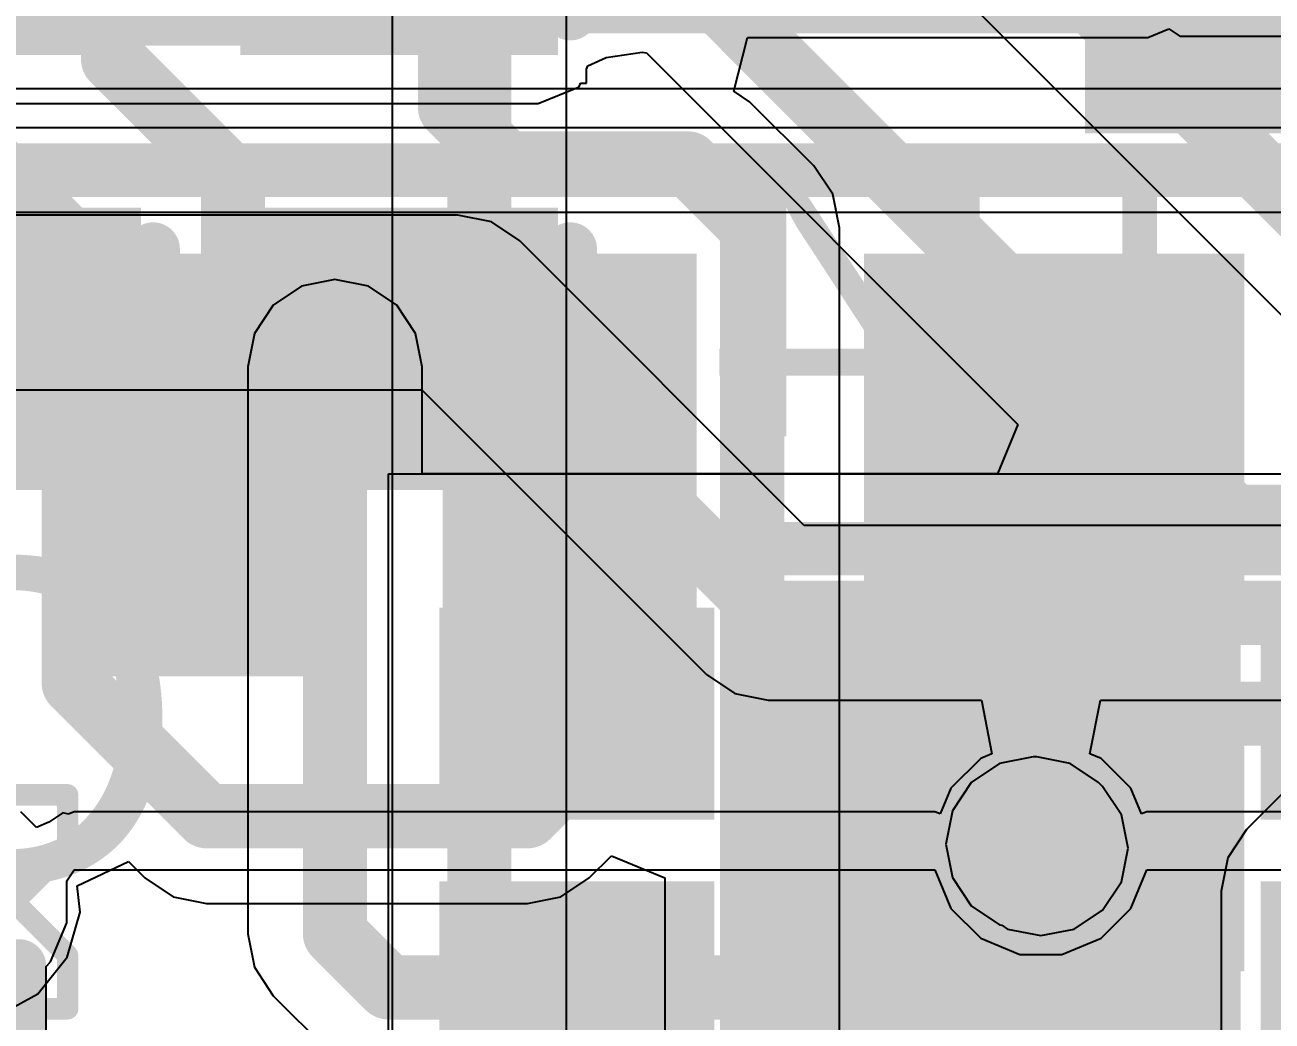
# Model space of a CAD drawing. Header units: inches. Extents: x 3 to 215, y 2 to 215.
# Drawn here: x 3.503 to 3.6196, y 3.1829 to 3.2759 of the extents above; entities that cross this region are included whole.
import ezdxf

# ---------------------------------------------------------------- set-up
doc = ezdxf.new("R2010")
doc.units = ezdxf.units.IN
doc.header["$MEASUREMENT"] = 0
for name, color, linetype in [('Board_Outline', 56, 'Continuous'), ('Bottom Layer', 5, 'Continuous'), ('Bottom Overlay', 54, 'Continuous'), ('Bottom Paste', 16, 'Continuous'), ('Bottom Solder', 6, 'Continuous'), ('Drill Drawing', 1, 'Continuous'), ('Layer 1', 16, 'Continuous'), ('Layer 2', 76, 'Continuous'), ('Top Layer', 1, 'Continuous'), ('Top Overlay', 2, 'Continuous'), ('Top Paste', 8, 'Continuous'), ('Top Solder', 216, 'Continuous'), ('Via Holes', 16, 'Continuous')]:
    doc.layers.add(name, color=color, linetype=linetype)
doc.styles.add('Arial', font='', dxfattribs={"height": 0.2})
doc.styles.get('Arial').set_extended_font_data('Arial')

# ---------------------------------------------------------------- blocks, each defined once
blk = doc.blocks.new('S____SOT_6_B_6')
at = {"layer": 'Bottom Layer'}
blk.add_hatch(color=5, dxfattribs=at).paths.add_polyline_path([(0.0315, 0.05118), (0.07087, 0.05118), (0.07087, 0.02362), (0.0315, 0.02362)])
at = {"layer": 'Bottom Paste'}
blk.add_hatch(color=16, dxfattribs=at).paths.add_polyline_path([(0.0315, 0.05118), (0.07087, 0.05118), (0.07087, 0.02362), (0.0315, 0.02362)])
at = {"layer": 'Bottom Solder'}
blk.add_hatch(color=6, dxfattribs=at).paths.add_polyline_path([(0.0275, 0.05518), (0.07487, 0.05518), (0.07487, 0.01962), (0.0275, 0.01962)])
blk = doc.blocks.new('WSON_6_2_2__B_14')
at = {"layer": 'Bottom Layer'}
for points in [[(-0.04724, 0.0315), (-0.02953, 0.0315), (-0.02953, 0.01969), (-0.04724, 0.01969)], [(-0.01969, 0.0315), (0.01969, 0.0315), (0.01969, -0.0315), (-0.01969, -0.0315)], [(0.02953, 0.0315), (0.04724, 0.0315), (0.04724, 0.01969), (0.02953, 0.01969)], [(-0.04724, 0.00591), (-0.02953, 0.00591), (-0.02953, -0.00591), (-0.04724, -0.00591)], [(0.02953, 0.00591), (0.04724, 0.00591), (0.04724, -0.00591), (0.02953, -0.00591)], [(-0.04724, -0.01969), (-0.02953, -0.01969), (-0.02953, -0.0315), (-0.04724, -0.0315)], [(0.02953, -0.01969), (0.04724, -0.01969), (0.04724, -0.0315), (0.02953, -0.0315)]]:
    blk.add_hatch(color=5, dxfattribs=at).paths.add_polyline_path(points)
at = {"layer": 'Bottom Paste'}
for points in [[(-0.04724, 0.0315), (-0.02953, 0.0315), (-0.02953, 0.01969), (-0.04724, 0.01969)], [(-0.01969, 0.0315), (0.01969, 0.0315), (0.01969, -0.0315), (-0.01969, -0.0315)], [(0.02953, 0.0315), (0.04724, 0.0315), (0.04724, 0.01969), (0.02953, 0.01969)], [(-0.04724, 0.00591), (-0.02953, 0.00591), (-0.02953, -0.00591), (-0.04724, -0.00591)], [(0.02953, 0.00591), (0.04724, 0.00591), (0.04724, -0.00591), (0.02953, -0.00591)], [(-0.04724, -0.01969), (-0.02953, -0.01969), (-0.02953, -0.0315), (-0.04724, -0.0315)], [(0.02953, -0.01969), (0.04724, -0.01969), (0.04724, -0.0315), (0.02953, -0.0315)]]:
    blk.add_hatch(color=16, dxfattribs=at).paths.add_polyline_path(points)
at = {"layer": 'Bottom Solder'}
for points in [[(-0.05124, 0.0355), (-0.02553, 0.0355), (-0.02553, 0.01569), (-0.05124, 0.01569)], [(-0.02369, 0.0355), (0.02369, 0.0355), (0.02369, -0.0355), (-0.02369, -0.0355)], [(0.02553, 0.0355), (0.05124, 0.0355), (0.05124, 0.01569), (0.02553, 0.01569)], [(-0.05124, 0.00991), (-0.02553, 0.00991), (-0.02553, -0.00991), (-0.05124, -0.00991)], [(0.02553, 0.00991), (0.05124, 0.00991), (0.05124, -0.00991), (0.02553, -0.00991)], [(-0.05124, -0.01569), (-0.02553, -0.01569), (-0.02553, -0.0355), (-0.05124, -0.0355)], [(0.02553, -0.01569), (0.05124, -0.01569), (0.05124, -0.0355), (0.02553, -0.0355)]]:
    blk.add_hatch(color=6, dxfattribs=at).paths.add_polyline_path(points)
at = {"layer": 'Bottom Overlay'}
for points in [[(-0.041, 0.041, 0.005, 0.005, 0), (0.041, 0.041, 0.005, 0.005, 0)], [(-0.041, 0.03706, 0.005, 0.005, 0), (-0.041, 0.041, 0.005, 0.005, 0)], [(0.041, 0.03706, 0.005, 0.005, 0), (0.041, 0.041, 0.005, 0.005, 0)], [(-0.059, -0.03, 0.005, 0.005, 0), (-0.059, -0.02, 0.005, 0.005, 0)], [(-0.059, -0.02, 0.005, 0.005, 0), (-0.054, -0.025, 0.005, 0.005, 0)], [(-0.059, -0.03, 0.005, 0.005, 0), (-0.054, -0.025, 0.005, 0.005, 0)], [(-0.041, -0.041, 0.005, 0.005, 0), (-0.041, -0.03706, 0.005, 0.005, 0)], [(0.041, -0.041, 0.005, 0.005, 0), (0.041, -0.03706, 0.005, 0.005, 0)], [(-0.041, -0.041, 0.005, 0.005, 0), (0.041, -0.041, 0.005, 0.005, 0)]]:
    blk.add_lwpolyline(points, format="xyseb", dxfattribs=at)
for points in [[(-0.04225, 0.041, 0.0025, 0.0025, 1), (-0.03975, 0.041, 0.0025, 0.0025, 1)], [(-0.04225, 0.041, 0.0025, 0.0025, 1), (-0.03975, 0.041, 0.0025, 0.0025, 1)], [(0.03975, 0.041, 0.0025, 0.0025, 1), (0.04225, 0.041, 0.0025, 0.0025, 1)], [(0.03975, 0.041, 0.0025, 0.0025, 1), (0.04225, 0.041, 0.0025, 0.0025, 1)], [(-0.04225, 0.03706, 0.0025, 0.0025, 1), (-0.03975, 0.03706, 0.0025, 0.0025, 1)], [(0.03975, 0.03706, 0.0025, 0.0025, 1), (0.04225, 0.03706, 0.0025, 0.0025, 1)], [(-0.06025, -0.02, 0.0025, 0.0025, 1), (-0.05775, -0.02, 0.0025, 0.0025, 1)], [(-0.06025, -0.02, 0.0025, 0.0025, 1), (-0.05775, -0.02, 0.0025, 0.0025, 1)], [(-0.05525, -0.025, 0.0025, 0.0025, 1), (-0.05275, -0.025, 0.0025, 0.0025, 1)], [(-0.05525, -0.025, 0.0025, 0.0025, 1), (-0.05275, -0.025, 0.0025, 0.0025, 1)], [(-0.06025, -0.03, 0.0025, 0.0025, 1), (-0.05775, -0.03, 0.0025, 0.0025, 1)], [(-0.06025, -0.03, 0.0025, 0.0025, 1), (-0.05775, -0.03, 0.0025, 0.0025, 1)], [(-0.04225, -0.03706, 0.0025, 0.0025, 1), (-0.03975, -0.03706, 0.0025, 0.0025, 1)], [(0.03975, -0.03706, 0.0025, 0.0025, 1), (0.04225, -0.03706, 0.0025, 0.0025, 1)], [(-0.04225, -0.041, 0.0025, 0.0025, 1), (-0.03975, -0.041, 0.0025, 0.0025, 1)], [(-0.04225, -0.041, 0.0025, 0.0025, 1), (-0.03975, -0.041, 0.0025, 0.0025, 1)], [(0.03975, -0.041, 0.0025, 0.0025, 1), (0.04225, -0.041, 0.0025, 0.0025, 1)], [(0.03975, -0.041, 0.0025, 0.0025, 1), (0.04225, -0.041, 0.0025, 0.0025, 1)]]:
    blk.add_lwpolyline(points, format="xyseb", close=True, dxfattribs=at)
blk = doc.blocks.new('ESP32_C3_MINI_1_H4_16')
at = {"layer": 'Top Layer'}
for points in [[(-0.24803, -0.16535), (-0.24803, -0.14961), (-0.21654, -0.14961), (-0.21654, -0.16535)], [(-0.1811, -0.20866), (-0.19685, -0.20866), (-0.19685, -0.17716), (-0.1811, -0.17716)], [(-0.14961, -0.20866), (-0.16535, -0.20866), (-0.16535, -0.17716), (-0.14961, -0.17716)], [(-0.24803, -0.1811), (-0.22047, -0.1811), (-0.22047, -0.20866), (-0.24803, -0.20866)]]:
    blk.add_hatch(color=1, dxfattribs=at).paths.add_polyline_path(points)
at = {"layer": 'Top Paste'}
for points in [[(-0.24803, -0.16535), (-0.24803, -0.14961), (-0.21654, -0.14961), (-0.21654, -0.16535)], [(-0.1811, -0.20866), (-0.19685, -0.20866), (-0.19685, -0.17716), (-0.1811, -0.17716)], [(-0.14961, -0.20866), (-0.16535, -0.20866), (-0.16535, -0.17716), (-0.14961, -0.17716)], [(-0.24803, -0.1811), (-0.22047, -0.1811), (-0.22047, -0.20866), (-0.24803, -0.20866)]]:
    blk.add_hatch(color=8, dxfattribs=at).paths.add_polyline_path(points)
at = {"layer": 'Top Solder'}
for points in [[(-0.25203, -0.16935), (-0.25203, -0.14561), (-0.21254, -0.14561), (-0.21254, -0.16935)], [(-0.1771, -0.21266), (-0.20085, -0.21266), (-0.20085, -0.17317), (-0.1771, -0.17317)], [(-0.14561, -0.21266), (-0.16935, -0.21266), (-0.16935, -0.17317), (-0.14561, -0.17317)], [(-0.25203, -0.1771), (-0.21647, -0.1771), (-0.21647, -0.21266), (-0.25203, -0.21266)]]:
    blk.add_hatch(color=216, dxfattribs=at).paths.add_polyline_path(points)
at = {"layer": 'Board_Outline'}
for p, q in [((0.25591, -0.21654), (-0.25591, -0.21654)), ((-0.26378, -0.22441), (0.26378, -0.22441))]:
    blk.add_line(p, q, dxfattribs=at)
at = {"layer": 'Top Overlay'}
blk.add_lwpolyline([(0.25984, -0.22047, 0.005, 0.005, 0), (-0.25984, -0.22047, 0.005, 0.005, 0)], format="xyseb", dxfattribs=at)
blk = doc.blocks.new('BM20B_0_8__24DS_0_4V_51__35')
at = {"layer": 'Top Solder'}
for points in [[(0.12435, -0.01765), (0.14416, -0.01765), (0.14416, -0.05518), (0.12435, -0.05518)], [(-0.00065, -0.03065), (0.0164, -0.03065), (0.0164, -0.05518), (-0.00065, -0.05518)], [(0.01509, -0.03065), (0.03215, -0.03065), (0.03215, -0.05518), (0.01509, -0.05518)], [(0.03084, -0.03065), (0.0479, -0.03065), (0.0479, -0.05518), (0.03084, -0.05518)], [(0.04659, -0.03065), (0.06365, -0.03065), (0.06365, -0.05518), (0.04659, -0.05518)], [(0.06234, -0.03065), (0.07939, -0.03065), (0.07939, -0.05518), (0.06234, -0.05518)], [(0.07809, -0.03065), (0.09514, -0.03065), (0.09514, -0.05518), (0.07809, -0.05518)]]:
    blk.add_hatch(color=216, dxfattribs=at).paths.add_polyline_path(points)
blk = doc.blocks.new('C___0402_B_61')
at = {"layer": 'Bottom Layer'}
for points in [[(-0.0095, 0.0125), (-0.0095, -0.0125), (-0.0275, -0.0125), (-0.0275, 0.0125)], [(0.0275, 0.0125), (0.0275, -0.0125), (0.0095, -0.0125), (0.0095, 0.0125)]]:
    blk.add_hatch(color=5, dxfattribs=at).paths.add_polyline_path(points)
at = {"layer": 'Bottom Paste'}
for points in [[(-0.0095, 0.0125), (-0.0095, -0.0125), (-0.0275, -0.0125), (-0.0275, 0.0125)], [(0.0275, 0.0125), (0.0275, -0.0125), (0.0095, -0.0125), (0.0095, 0.0125)]]:
    blk.add_hatch(color=16, dxfattribs=at).paths.add_polyline_path(points)
at = {"layer": 'Bottom Solder'}
for points in [[(-0.00714, 0.01486), (-0.00714, -0.01486), (-0.02986, -0.01486), (-0.02986, 0.01486)], [(0.02986, 0.01486), (0.02986, -0.01486), (0.00714, -0.01486), (0.00714, 0.01486)]]:
    blk.add_hatch(color=6, dxfattribs=at).paths.add_polyline_path(points)
at = {"layer": 'Bottom Overlay'}
for points in [[(-0.031, 0.016, 0.005, 0.005, 0), (-0.011, 0.016, 0.005, 0.005, 0)], [(-0.031, 0.016, 0.005, 0.005, 0), (-0.031, -0.016, 0.005, 0.005, 0)], [(0.011, 0.016, 0.005, 0.005, 0), (0.031, 0.016, 0.005, 0.005, 0)], [(0.031, 0.016, 0.005, 0.005, 0), (0.031, -0.016, 0.005, 0.005, 0)], [(-0.031, -0.016, 0.005, 0.005, 0), (-0.011, -0.016, 0.005, 0.005, 0)], [(0.011, -0.016, 0.005, 0.005, 0), (0.031, -0.016, 0.005, 0.005, 0)]]:
    blk.add_lwpolyline(points, format="xyseb", dxfattribs=at)
for points in [[(-0.03225, 0.016, 0.0025, 0.0025, 1), (-0.02975, 0.016, 0.0025, 0.0025, 1)], [(-0.03225, 0.016, 0.0025, 0.0025, 1), (-0.02975, 0.016, 0.0025, 0.0025, 1)], [(-0.01225, 0.016, 0.0025, 0.0025, 1), (-0.00975, 0.016, 0.0025, 0.0025, 1)], [(0.00975, 0.016, 0.0025, 0.0025, 1), (0.01225, 0.016, 0.0025, 0.0025, 1)], [(0.02975, 0.016, 0.0025, 0.0025, 1), (0.03225, 0.016, 0.0025, 0.0025, 1)], [(0.02975, 0.016, 0.0025, 0.0025, 1), (0.03225, 0.016, 0.0025, 0.0025, 1)], [(-0.03225, -0.016, 0.0025, 0.0025, 1), (-0.02975, -0.016, 0.0025, 0.0025, 1)], [(-0.03225, -0.016, 0.0025, 0.0025, 1), (-0.02975, -0.016, 0.0025, 0.0025, 1)], [(-0.01225, -0.016, 0.0025, 0.0025, 1), (-0.00975, -0.016, 0.0025, 0.0025, 1)], [(0.00975, -0.016, 0.0025, 0.0025, 1), (0.01225, -0.016, 0.0025, 0.0025, 1)], [(0.02975, -0.016, 0.0025, 0.0025, 1), (0.03225, -0.016, 0.0025, 0.0025, 1)], [(0.02975, -0.016, 0.0025, 0.0025, 1), (0.03225, -0.016, 0.0025, 0.0025, 1)]]:
    blk.add_lwpolyline(points, format="xyseb", close=True, dxfattribs=at)
blk = doc.blocks.new('C___0402_B_62')
at = {"layer": 'Bottom Layer'}
for points in [[(-0.0095, 0.0125), (-0.0095, -0.0125), (-0.0275, -0.0125), (-0.0275, 0.0125)], [(0.0275, 0.0125), (0.0275, -0.0125), (0.0095, -0.0125), (0.0095, 0.0125)]]:
    blk.add_hatch(color=5, dxfattribs=at).paths.add_polyline_path(points)
at = {"layer": 'Bottom Paste'}
for points in [[(-0.0095, 0.0125), (-0.0095, -0.0125), (-0.0275, -0.0125), (-0.0275, 0.0125)], [(0.0275, 0.0125), (0.0275, -0.0125), (0.0095, -0.0125), (0.0095, 0.0125)]]:
    blk.add_hatch(color=16, dxfattribs=at).paths.add_polyline_path(points)
at = {"layer": 'Bottom Solder'}
for points in [[(-0.00714, 0.01486), (-0.00714, -0.01486), (-0.02986, -0.01486), (-0.02986, 0.01486)], [(0.02986, 0.01486), (0.02986, -0.01486), (0.00714, -0.01486), (0.00714, 0.01486)]]:
    blk.add_hatch(color=6, dxfattribs=at).paths.add_polyline_path(points)
at = {"layer": 'Bottom Overlay'}
for points in [[(-0.031, 0.016, 0.005, 0.005, 0), (-0.011, 0.016, 0.005, 0.005, 0)], [(-0.031, 0.016, 0.005, 0.005, 0), (-0.031, -0.016, 0.005, 0.005, 0)], [(0.011, 0.016, 0.005, 0.005, 0), (0.031, 0.016, 0.005, 0.005, 0)], [(0.031, 0.016, 0.005, 0.005, 0), (0.031, -0.016, 0.005, 0.005, 0)], [(-0.031, -0.016, 0.005, 0.005, 0), (-0.011, -0.016, 0.005, 0.005, 0)], [(0.011, -0.016, 0.005, 0.005, 0), (0.031, -0.016, 0.005, 0.005, 0)]]:
    blk.add_lwpolyline(points, format="xyseb", dxfattribs=at)
for points in [[(-0.03225, 0.016, 0.0025, 0.0025, 1), (-0.02975, 0.016, 0.0025, 0.0025, 1)], [(-0.03225, 0.016, 0.0025, 0.0025, 1), (-0.02975, 0.016, 0.0025, 0.0025, 1)], [(-0.01225, 0.016, 0.0025, 0.0025, 1), (-0.00975, 0.016, 0.0025, 0.0025, 1)], [(0.00975, 0.016, 0.0025, 0.0025, 1), (0.01225, 0.016, 0.0025, 0.0025, 1)], [(0.02975, 0.016, 0.0025, 0.0025, 1), (0.03225, 0.016, 0.0025, 0.0025, 1)], [(0.02975, 0.016, 0.0025, 0.0025, 1), (0.03225, 0.016, 0.0025, 0.0025, 1)], [(-0.03225, -0.016, 0.0025, 0.0025, 1), (-0.02975, -0.016, 0.0025, 0.0025, 1)], [(-0.03225, -0.016, 0.0025, 0.0025, 1), (-0.02975, -0.016, 0.0025, 0.0025, 1)], [(-0.01225, -0.016, 0.0025, 0.0025, 1), (-0.00975, -0.016, 0.0025, 0.0025, 1)], [(0.00975, -0.016, 0.0025, 0.0025, 1), (0.01225, -0.016, 0.0025, 0.0025, 1)], [(0.02975, -0.016, 0.0025, 0.0025, 1), (0.03225, -0.016, 0.0025, 0.0025, 1)], [(0.02975, -0.016, 0.0025, 0.0025, 1), (0.03225, -0.016, 0.0025, 0.0025, 1)]]:
    blk.add_lwpolyline(points, format="xyseb", close=True, dxfattribs=at)
blk = doc.blocks.new('C___0402_B_64')
at = {"layer": 'Bottom Layer'}
for points in [[(-0.0095, 0.0125), (-0.0095, -0.0125), (-0.0275, -0.0125), (-0.0275, 0.0125)], [(0.0275, 0.0125), (0.0275, -0.0125), (0.0095, -0.0125), (0.0095, 0.0125)]]:
    blk.add_hatch(color=5, dxfattribs=at).paths.add_polyline_path(points)
at = {"layer": 'Bottom Paste'}
for points in [[(-0.0095, 0.0125), (-0.0095, -0.0125), (-0.0275, -0.0125), (-0.0275, 0.0125)], [(0.0275, 0.0125), (0.0275, -0.0125), (0.0095, -0.0125), (0.0095, 0.0125)]]:
    blk.add_hatch(color=16, dxfattribs=at).paths.add_polyline_path(points)
at = {"layer": 'Bottom Solder'}
for points in [[(-0.00714, 0.01486), (-0.00714, -0.01486), (-0.02986, -0.01486), (-0.02986, 0.01486)], [(0.02986, 0.01486), (0.02986, -0.01486), (0.00714, -0.01486), (0.00714, 0.01486)]]:
    blk.add_hatch(color=6, dxfattribs=at).paths.add_polyline_path(points)
at = {"layer": 'Bottom Overlay'}
for points in [[(-0.011, 0.016, 0.005, 0.005, 0), (-0.031, 0.016, 0.005, 0.005, 0)], [(-0.031, -0.016, 0.005, 0.005, 0), (-0.031, 0.016, 0.005, 0.005, 0)], [(0.031, 0.016, 0.005, 0.005, 0), (0.011, 0.016, 0.005, 0.005, 0)], [(0.031, -0.016, 0.005, 0.005, 0), (0.031, 0.016, 0.005, 0.005, 0)], [(-0.011, -0.016, 0.005, 0.005, 0), (-0.031, -0.016, 0.005, 0.005, 0)], [(0.031, -0.016, 0.005, 0.005, 0), (0.011, -0.016, 0.005, 0.005, 0)]]:
    blk.add_lwpolyline(points, format="xyseb", dxfattribs=at)
for points in [[(-0.03225, 0.016, 0.0025, 0.0025, 1), (-0.02975, 0.016, 0.0025, 0.0025, 1)], [(-0.03225, 0.016, 0.0025, 0.0025, 1), (-0.02975, 0.016, 0.0025, 0.0025, 1)], [(-0.01225, 0.016, 0.0025, 0.0025, 1), (-0.00975, 0.016, 0.0025, 0.0025, 1)], [(0.00975, 0.016, 0.0025, 0.0025, 1), (0.01225, 0.016, 0.0025, 0.0025, 1)], [(0.02975, 0.016, 0.0025, 0.0025, 1), (0.03225, 0.016, 0.0025, 0.0025, 1)], [(0.02975, 0.016, 0.0025, 0.0025, 1), (0.03225, 0.016, 0.0025, 0.0025, 1)], [(-0.03225, -0.016, 0.0025, 0.0025, 1), (-0.02975, -0.016, 0.0025, 0.0025, 1)], [(-0.03225, -0.016, 0.0025, 0.0025, 1), (-0.02975, -0.016, 0.0025, 0.0025, 1)], [(-0.01225, -0.016, 0.0025, 0.0025, 1), (-0.00975, -0.016, 0.0025, 0.0025, 1)], [(0.00975, -0.016, 0.0025, 0.0025, 1), (0.01225, -0.016, 0.0025, 0.0025, 1)], [(0.02975, -0.016, 0.0025, 0.0025, 1), (0.03225, -0.016, 0.0025, 0.0025, 1)], [(0.02975, -0.016, 0.0025, 0.0025, 1), (0.03225, -0.016, 0.0025, 0.0025, 1)]]:
    blk.add_lwpolyline(points, format="xyseb", close=True, dxfattribs=at)

msp = doc.modelspace()

# ---------------------------------------------------------------- hatches: boundary and pattern name
at = {"layer": 'Bottom Layer'}
msp.add_hatch(color=5, dxfattribs=at).paths.add_polyline_path([(3.433, 3.274), (3.551, 3.274), (3.551, 3.294), (3.433, 3.294)])
h = msp.add_hatch(color=5, dxfattribs=at)
edge = h.paths.add_edge_path()
edge.add_arc((3.598, 3.199), 0.00492, 0, 360)
at = {"layer": 'Layer 1'}
h = msp.add_hatch(color=16, dxfattribs=at)
edge = h.paths.add_edge_path()
edge.add_arc((3.598, 3.199), 0.00492, 0, 360)
at = {"layer": 'Layer 2'}
h = msp.add_hatch(color=76, dxfattribs=at)
edge = h.paths.add_edge_path()
edge.add_arc((3.598, 3.199), 0.00492, 0, 360)
at = {"layer": 'Top Layer'}
h = msp.add_hatch(color=1, dxfattribs=at)
edge = h.paths.add_edge_path()
edge.add_arc((3.598, 3.199), 0.00492, 0, 360)
at = {"layer": 'Via Holes'}
h = msp.add_hatch(color=7, dxfattribs=at)
edge = h.paths.add_edge_path()
edge.add_arc((3.598, 3.199), 0.00394, 0, 360)

# ---------------------------------------------------------------- linework, layer by layer
at = {"layer": 'Bottom Layer'}
for p, q in [((3.55563, 3.27212), (3.55734, 3.2729)), ((3.55734, 3.2729), (3.56072, 3.27339)), ((3.56072, 3.27339), (3.56113, 3.27333)), ((3.56113, 3.27333), (3.59585, 3.23862)), ((3.5555, 3.2718), (3.55563, 3.27212)), ((3.5555, 3.2705), (3.5555, 3.2718)), ((3.551, 3.26859), (3.55483, 3.27017)), ((3.55483, 3.27017), (3.55496, 3.2705)), ((3.55496, 3.2705), (3.5555, 3.2705)), ((3.47946, 3.26859), (3.551, 3.26859)), ((3.532, 3.25216), (3.52888, 3.25154)), ((3.53512, 3.25154), (3.532, 3.25216)), ((3.52888, 3.25154), (3.52623, 3.24977)), ((3.53777, 3.24977), (3.53512, 3.25154)), ((3.52623, 3.24977), (3.52446, 3.24712)), ((3.53954, 3.24712), (3.53777, 3.24977)), ((3.52446, 3.24712), (3.52384, 3.244)), ((3.54016, 3.244), (3.53954, 3.24712)), ((3.52384, 3.244), (3.52384, 3.191)), ((3.54016, 3.234), (3.54016, 3.244)), ((3.59585, 3.23862), (3.59393, 3.234)), ((3.537, 3.234), (3.643, 3.234)), ((3.537, 3.147), (3.537, 3.234)), ((3.59393, 3.234), (3.54016, 3.234)), ((3.52384, 3.191), (3.52384, 3.191)), ((3.52384, 3.191), (3.52446, 3.18788)), ((3.52446, 3.18788), (3.52623, 3.18523)), ((3.52623, 3.18523), (3.53123, 3.18023))]:
    msp.add_line(p, q, dxfattribs=at)
for points in [[(3.566, 3.28, 0.006, 0.006, 0), (3.616, 3.23, 0.006, 0.006, 0)], [(3.532, 3.191, 0.006, 0.006, 0), (3.532, 3.244, 0.006, 0.006, 0)], [(3.616, 3.23, 0.006, 0.006, 0), (3.666, 3.23, 0.006, 0.006, 0)], [(3.59634, 3.20066, 0.006, 0.006, 0), (3.60728, 3.21159, 0.006, 0.006, 0)], [(3.60728, 3.21159, 0.006, 0.006, 0), (3.62817, 3.21159, 0.006, 0.006, 0)], [(3.58169, 3.186, 0.006, 0.006, 0), (3.593, 3.19731, 0.006, 0.006, 0)], [(3.532, 3.191, 0.006, 0.006, 0), (3.537, 3.186, 0.006, 0.006, 0)], [(3.537, 3.186, 0.006, 0.006, 0), (3.58169, 3.186, 0.006, 0.006, 0)]]:
    msp.add_lwpolyline(points, format="xyseb", dxfattribs=at)
for points in [[(3.5305, 3.244, 0.003, 0.003, 1), (3.5335, 3.244, 0.003, 0.003, 1)], [(3.6145, 3.23, 0.003, 0.003, 1), (3.6175, 3.23, 0.003, 0.003, 1)], [(3.6145, 3.23, 0.003, 0.003, 1), (3.6175, 3.23, 0.003, 0.003, 1)], [(3.60578, 3.21159, 0.003, 0.003, 1), (3.60878, 3.21159, 0.003, 0.003, 1)], [(3.60578, 3.21159, 0.003, 0.003, 1), (3.60878, 3.21159, 0.003, 0.003, 1)], [(3.59484, 3.20066, 0.003, 0.003, 1), (3.59784, 3.20066, 0.003, 0.003, 1)], [(3.5915, 3.19731, 0.003, 0.003, 1), (3.5945, 3.19731, 0.003, 0.003, 1)], [(3.5305, 3.191, 0.003, 0.003, 1), (3.5335, 3.191, 0.003, 0.003, 1)], [(3.5305, 3.191, 0.003, 0.003, 1), (3.5335, 3.191, 0.003, 0.003, 1)], [(3.5355, 3.186, 0.003, 0.003, 1), (3.5385, 3.186, 0.003, 0.003, 1)], [(3.5355, 3.186, 0.003, 0.003, 1), (3.5385, 3.186, 0.003, 0.003, 1)], [(3.58019, 3.186, 0.003, 0.003, 1), (3.58319, 3.186, 0.003, 0.003, 1)], [(3.58019, 3.186, 0.003, 0.003, 1), (3.58319, 3.186, 0.003, 0.003, 1)]]:
    msp.add_lwpolyline(points, format="xyseb", close=True, dxfattribs=at)
at = {"layer": 'Drill Drawing'}
for points in [[(3.588, 3.204, 0.002, 0.002, 0), (3.588, 3.209, 0.002, 0.002, 0)], [(3.588, 3.209, 0.002, 0.002, 0), (3.593, 3.209, 0.002, 0.002, 0)], [(3.593, 3.209, 0.002, 0.002, 0), (3.598, 3.204, 0.002, 0.002, 0)], [(3.598, 3.204, 0.002, 0.002, 0), (3.603, 3.209, 0.002, 0.002, 0)], [(3.603, 3.209, 0.002, 0.002, 0), (3.608, 3.209, 0.002, 0.002, 0)], [(3.608, 3.204, 0.002, 0.002, 0), (3.608, 3.209, 0.002, 0.002, 0)], [(3.502, 3.204, 0.002, 0.002, 0), (3.507, 3.204, 0.002, 0.002, 0)], [(3.507, 3.199, 0.002, 0.002, 0), (3.507, 3.204, 0.002, 0.002, 0)], [(3.588, 3.204, 0.002, 0.002, 0), (3.593, 3.199, 0.002, 0.002, 0)], [(3.603, 3.199, 0.002, 0.002, 0), (3.608, 3.204, 0.002, 0.002, 0)], [(3.502, 3.194, 0.002, 0.002, 0), (3.507, 3.199, 0.002, 0.002, 0)], [(3.588, 3.194, 0.002, 0.002, 0), (3.593, 3.199, 0.002, 0.002, 0)], [(3.603, 3.199, 0.002, 0.002, 0), (3.608, 3.194, 0.002, 0.002, 0)], [(3.502, 3.194, 0.002, 0.002, 0), (3.507, 3.189, 0.002, 0.002, 0)], [(3.588, 3.189, 0.002, 0.002, 0), (3.588, 3.194, 0.002, 0.002, 0)], [(3.593, 3.189, 0.002, 0.002, 0), (3.598, 3.194, 0.002, 0.002, 0)], [(3.598, 3.194, 0.002, 0.002, 0), (3.603, 3.189, 0.002, 0.002, 0)], [(3.608, 3.189, 0.002, 0.002, 0), (3.608, 3.194, 0.002, 0.002, 0)], [(3.507, 3.184, 0.002, 0.002, 0), (3.507, 3.189, 0.002, 0.002, 0)], [(3.588, 3.189, 0.002, 0.002, 0), (3.593, 3.189, 0.002, 0.002, 0)], [(3.603, 3.189, 0.002, 0.002, 0), (3.608, 3.189, 0.002, 0.002, 0)], [(3.502, 3.184, 0.002, 0.002, 0), (3.507, 3.184, 0.002, 0.002, 0)]]:
    msp.add_lwpolyline(points, format="xyseb", dxfattribs=at)
for points in [[(3.5875, 3.209, 0.001, 0.001, 1), (3.5885, 3.209, 0.001, 0.001, 1)], [(3.5875, 3.209, 0.001, 0.001, 1), (3.5885, 3.209, 0.001, 0.001, 1)], [(3.5925, 3.209, 0.001, 0.001, 1), (3.5935, 3.209, 0.001, 0.001, 1)], [(3.5925, 3.209, 0.001, 0.001, 1), (3.5935, 3.209, 0.001, 0.001, 1)], [(3.6025, 3.209, 0.001, 0.001, 1), (3.6035, 3.209, 0.001, 0.001, 1)], [(3.6025, 3.209, 0.001, 0.001, 1), (3.6035, 3.209, 0.001, 0.001, 1)], [(3.6075, 3.209, 0.001, 0.001, 1), (3.6085, 3.209, 0.001, 0.001, 1)], [(3.6075, 3.209, 0.001, 0.001, 1), (3.6085, 3.209, 0.001, 0.001, 1)], [(3.5065, 3.204, 0.001, 0.001, 1), (3.5075, 3.204, 0.001, 0.001, 1)], [(3.5065, 3.204, 0.001, 0.001, 1), (3.5075, 3.204, 0.001, 0.001, 1)], [(3.5875, 3.204, 0.001, 0.001, 1), (3.5885, 3.204, 0.001, 0.001, 1)], [(3.5875, 3.204, 0.001, 0.001, 1), (3.5885, 3.204, 0.001, 0.001, 1)], [(3.5975, 3.204, 0.001, 0.001, 1), (3.5985, 3.204, 0.001, 0.001, 1)], [(3.5975, 3.204, 0.001, 0.001, 1), (3.5985, 3.204, 0.001, 0.001, 1)], [(3.6075, 3.204, 0.001, 0.001, 1), (3.6085, 3.204, 0.001, 0.001, 1)], [(3.6075, 3.204, 0.001, 0.001, 1), (3.6085, 3.204, 0.001, 0.001, 1)], [(3.5065, 3.199, 0.001, 0.001, 1), (3.5075, 3.199, 0.001, 0.001, 1)], [(3.5065, 3.199, 0.001, 0.001, 1), (3.5075, 3.199, 0.001, 0.001, 1)], [(3.5925, 3.199, 0.001, 0.001, 1), (3.5935, 3.199, 0.001, 0.001, 1)], [(3.5925, 3.199, 0.001, 0.001, 1), (3.5935, 3.199, 0.001, 0.001, 1)], [(3.6025, 3.199, 0.001, 0.001, 1), (3.6035, 3.199, 0.001, 0.001, 1)], [(3.6025, 3.199, 0.001, 0.001, 1), (3.6035, 3.199, 0.001, 0.001, 1)], [(3.5875, 3.194, 0.001, 0.001, 1), (3.5885, 3.194, 0.001, 0.001, 1)], [(3.5875, 3.194, 0.001, 0.001, 1), (3.5885, 3.194, 0.001, 0.001, 1)], [(3.5975, 3.194, 0.001, 0.001, 1), (3.5985, 3.194, 0.001, 0.001, 1)], [(3.5975, 3.194, 0.001, 0.001, 1), (3.5985, 3.194, 0.001, 0.001, 1)], [(3.6075, 3.194, 0.001, 0.001, 1), (3.6085, 3.194, 0.001, 0.001, 1)], [(3.6075, 3.194, 0.001, 0.001, 1), (3.6085, 3.194, 0.001, 0.001, 1)], [(3.5065, 3.189, 0.001, 0.001, 1), (3.5075, 3.189, 0.001, 0.001, 1)], [(3.5065, 3.189, 0.001, 0.001, 1), (3.5075, 3.189, 0.001, 0.001, 1)], [(3.5875, 3.189, 0.001, 0.001, 1), (3.5885, 3.189, 0.001, 0.001, 1)], [(3.5875, 3.189, 0.001, 0.001, 1), (3.5885, 3.189, 0.001, 0.001, 1)], [(3.5925, 3.189, 0.001, 0.001, 1), (3.5935, 3.189, 0.001, 0.001, 1)], [(3.5925, 3.189, 0.001, 0.001, 1), (3.5935, 3.189, 0.001, 0.001, 1)], [(3.6025, 3.189, 0.001, 0.001, 1), (3.6035, 3.189, 0.001, 0.001, 1)], [(3.6025, 3.189, 0.001, 0.001, 1), (3.6035, 3.189, 0.001, 0.001, 1)], [(3.6075, 3.189, 0.001, 0.001, 1), (3.6085, 3.189, 0.001, 0.001, 1)], [(3.6075, 3.189, 0.001, 0.001, 1), (3.6085, 3.189, 0.001, 0.001, 1)], [(3.5065, 3.184, 0.001, 0.001, 1), (3.5075, 3.184, 0.001, 0.001, 1)], [(3.5065, 3.184, 0.001, 0.001, 1), (3.5075, 3.184, 0.001, 0.001, 1)]]:
    msp.add_lwpolyline(points, format="xyseb", close=True, dxfattribs=at)
at = {"layer": 'Layer 1'}
for p, q in [((3.33012, 3.27002), (3.66729, 3.27002)), ((3.5435, 3.25816), (3.24838, 3.25816)), ((3.54662, 3.25754), (3.5435, 3.25816)), ((3.5435, 3.25816), (3.5435, 3.25816)), ((3.54927, 3.25577), (3.54662, 3.25754)), ((3.57588, 3.22916), (3.54927, 3.25577)), ((3.245, 3.24184), (3.54012, 3.24184)), ((3.54012, 3.24184), (3.56673, 3.21523)), ((3.66862, 3.22916), (3.57588, 3.22916)), ((3.56673, 3.21523), (3.56938, 3.21346)), ((3.56938, 3.21346), (3.5725, 3.21284)), ((3.5725, 3.21284), (3.5725, 3.21284)), ((3.5725, 3.21284), (3.59243, 3.21284)), ((3.59243, 3.21284), (3.59342, 3.20784)), ((3.60258, 3.20784), (3.60357, 3.21284)), ((3.60357, 3.21284), (3.672, 3.21284)), ((3.59342, 3.20784), (3.59238, 3.20741)), ((3.60362, 3.20741), (3.60258, 3.20784)), ((3.59238, 3.20741), (3.58959, 3.20462)), ((3.60641, 3.20462), (3.60362, 3.20741)), ((3.58959, 3.20462), (3.58859, 3.20221)), ((3.60741, 3.20221), (3.60641, 3.20462)), ((3.50408, 3.20095), (3.50262, 3.20241)), ((3.50655, 3.20231), (3.50524, 3.20143)), ((3.5071, 3.2022), (3.50655, 3.20231)), ((3.50761, 3.20241), (3.5071, 3.2022)), ((3.58809, 3.20241), (3.50761, 3.20241)), ((3.58859, 3.20221), (3.58809, 3.20241)), ((3.60791, 3.20241), (3.60741, 3.20221)), ((3.74, 3.20241), (3.60791, 3.20241)), ((3.50524, 3.20143), (3.50408, 3.20095)), ((3.50692, 3.19597), (3.50761, 3.197)), ((3.50692, 3.19203), (3.50692, 3.19597)), ((3.50761, 3.197), (3.58809, 3.197)), ((3.58809, 3.197), (3.58959, 3.19338)), ((3.60641, 3.19338), (3.60791, 3.197)), ((3.60791, 3.197), (3.74, 3.197)), ((3.58959, 3.19338), (3.59238, 3.19059)), ((3.60362, 3.19059), (3.60641, 3.19338)), ((3.50541, 3.18838), (3.50692, 3.19203)), ((3.59238, 3.19059), (3.59603, 3.18908)), ((3.59997, 3.18908), (3.60362, 3.19059)), ((3.59603, 3.18908), (3.59997, 3.18908)), ((3.505, 3.18797), (3.50541, 3.18838)), ((3.505, 3.15645), (3.505, 3.18797))]:
    msp.add_line(p, q, dxfattribs=at)
for points in [[(3.33012, 3.27817, 0.006, 0.006, 0), (3.66798, 3.27817, 0.006, 0.006, 0)], [(3.245, 3.25, 0.006, 0.006, 0), (3.5435, 3.25, 0.006, 0.006, 0)], [(3.5435, 3.25, 0.006, 0.006, 0), (3.5725, 3.221, 0.006, 0.006, 0)], [(3.5725, 3.221, 0.006, 0.006, 0), (3.672, 3.221, 0.006, 0.006, 0)]]:
    msp.add_lwpolyline(points, format="xyseb", dxfattribs=at)
for points in [[(3.542, 3.25, 0.003, 0.003, 1), (3.545, 3.25, 0.003, 0.003, 1)], [(3.542, 3.25, 0.003, 0.003, 1), (3.545, 3.25, 0.003, 0.003, 1)], [(3.571, 3.221, 0.003, 0.003, 1), (3.574, 3.221, 0.003, 0.003, 1)], [(3.571, 3.221, 0.003, 0.003, 1), (3.574, 3.221, 0.003, 0.003, 1)]]:
    msp.add_lwpolyline(points, format="xyseb", close=True, dxfattribs=at)
at = {"layer": 'Layer 2'}
for p, q in [((3.53734, 3.31035), (3.53734, 3.16233)), ((3.55866, 3.31066), (3.62212, 3.2472)), ((3.55366, 3.16461), (3.55366, 3.30859))]:
    msp.add_line(p, q, dxfattribs=at)
for points in [[(3.52123, 3.378, 0.006, 0.006, 0), (3.65387, 3.24536, 0.006, 0.006, 0)], [(3.52097, 3.35988, 0.006, 0.006, 0), (3.63204, 3.24881, 0.006, 0.006, 0)], [(3.5455, 3.15645, 0.006, 0.006, 0), (3.5455, 3.31373, 0.006, 0.006, 0)]]:
    msp.add_lwpolyline(points, format="xyseb", dxfattribs=at)
at = {"layer": 'Top Layer'}
for p, q in [((3.608, 3.27476), (3.60997, 3.27558)), ((3.60997, 3.27558), (3.61098, 3.27491)), ((3.56928, 3.26976), (3.57056, 3.27476)), ((3.57056, 3.27476), (3.608, 3.27476)), ((3.61098, 3.27491), (3.61098, 3.27491)), ((3.61098, 3.27491), (3.63279, 3.27491)), ((3.57077, 3.26877), (3.56928, 3.26976)), ((3.57677, 3.26277), (3.57077, 3.26877)), ((3.57854, 3.26012), (3.57677, 3.26277)), ((3.57677, 3.26277), (3.57677, 3.26277)), ((3.57916, 3.257), (3.57854, 3.26012)), ((3.57916, 3.18077), (3.57916, 3.257)), ((3.57916, 3.257), (3.57916, 3.257)), ((3.59414, 3.20693), (3.59149, 3.20516)), ((3.59726, 3.20755), (3.59414, 3.20693)), ((3.59761, 3.20755), (3.59726, 3.20755)), ((3.60073, 3.20693), (3.59761, 3.20755)), ((3.59761, 3.20755), (3.59761, 3.20755)), ((3.60337, 3.20516), (3.60073, 3.20693)), ((3.62388, 3.20742), (3.61723, 3.20077)), ((3.59149, 3.20516), (3.58972, 3.20251)), ((3.60377, 3.20477), (3.60337, 3.20516)), ((3.60554, 3.20212), (3.60377, 3.20477)), ((3.58972, 3.20251), (3.5891, 3.19939)), ((3.60616, 3.199), (3.60554, 3.20212)), ((3.61723, 3.20077), (3.61546, 3.19812)), ((3.55577, 3.19623), (3.55784, 3.19831)), ((3.55784, 3.19831), (3.56284, 3.19624)), ((3.5891, 3.19939), (3.58972, 3.19627)), ((3.60554, 3.19588), (3.60616, 3.199)), ((3.5079, 3.19549), (3.51268, 3.19778)), ((3.51268, 3.19778), (3.51423, 3.19623)), ((3.61546, 3.19812), (3.61484, 3.195)), ((3.51423, 3.19623), (3.51688, 3.19446)), ((3.55312, 3.19446), (3.55577, 3.19623)), ((3.56284, 3.19624), (3.56284, 3.12441)), ((3.58972, 3.19627), (3.59149, 3.19363)), ((3.50817, 3.19303), (3.5079, 3.19549)), ((3.60377, 3.19323), (3.60554, 3.19588)), ((3.61484, 3.195), (3.61484, 3.195)), ((3.61484, 3.195), (3.61484, 3.18077)), ((3.51688, 3.19446), (3.52, 3.19384)), ((3.52, 3.19384), (3.52, 3.19384)), ((3.52, 3.19384), (3.55, 3.19384)), ((3.55, 3.19384), (3.55312, 3.19446)), ((3.55, 3.19384), (3.55, 3.19384)), ((3.59149, 3.19363), (3.59414, 3.19186)), ((3.50695, 3.18883), (3.50817, 3.19303)), ((3.60112, 3.19146), (3.60377, 3.19323)), ((3.59414, 3.19186), (3.59436, 3.19181)), ((3.59436, 3.19181), (3.59488, 3.19146)), ((3.59488, 3.19146), (3.598, 3.19084)), ((3.598, 3.19084), (3.60112, 3.19146)), ((3.50421, 3.18541), (3.50695, 3.18883)), ((3.50038, 3.18331), (3.50421, 3.18541))]:
    msp.add_line(p, q, dxfattribs=at)
for points in [[(3.51125, 3.27275, 0.006, 0.006, 0), (3.51125, 3.28817, 0.006, 0.006, 0)], [(3.54275, 3.26825, 0.006, 0.006, 0), (3.54275, 3.28817, 0.006, 0.006, 0)], [(3.51125, 3.27275, 0.006, 0.006, 0), (3.52246, 3.26154, 0.006, 0.006, 0)], [(3.54275, 3.26825, 0.006, 0.006, 0), (3.548, 3.263, 0.006, 0.006, 0)], [(3.5, 3.263, 0.006, 0.006, 0), (3.50758, 3.25542, 0.006, 0.006, 0)], [(3.548, 3.263, 0.006, 0.006, 0), (3.565, 3.263, 0.006, 0.006, 0)], [(3.565, 3.263, 0.006, 0.006, 0), (3.571, 3.257, 0.006, 0.006, 0)], [(3.52246, 3.23483, 0.006, 0.006, 0), (3.52246, 3.26154, 0.006, 0.006, 0)], [(3.571, 3.10076, 0.006, 0.006, 0), (3.571, 3.257, 0.006, 0.006, 0)], [(3.50758, 3.21442, 0.006, 0.006, 0), (3.50758, 3.25542, 0.006, 0.006, 0)], [(3.55395, 3.20595, 0.006, 0.006, 0), (3.55395, 3.23483, 0.006, 0.006, 0)], [(3.50758, 3.21442, 0.006, 0.006, 0), (3.52, 3.202, 0.006, 0.006, 0)], [(3.55, 3.202, 0.006, 0.006, 0), (3.55395, 3.20595, 0.006, 0.006, 0)], [(3.52, 3.202, 0.006, 0.006, 0), (3.55, 3.202, 0.006, 0.006, 0)], [(3.59726, 3.19939, 0.006, 0.006, 0), (3.59761, 3.19939, 0.006, 0.006, 0)], [(3.59761, 3.19939, 0.006, 0.006, 0), (3.598, 3.199, 0.006, 0.006, 0)]]:
    msp.add_lwpolyline(points, format="xyseb", dxfattribs=at)
for points in [[(3.50975, 3.27275, 0.003, 0.003, 1), (3.51275, 3.27275, 0.003, 0.003, 1)], [(3.50975, 3.27275, 0.003, 0.003, 1), (3.51275, 3.27275, 0.003, 0.003, 1)], [(3.54125, 3.26825, 0.003, 0.003, 1), (3.54425, 3.26825, 0.003, 0.003, 1)], [(3.54125, 3.26825, 0.003, 0.003, 1), (3.54425, 3.26825, 0.003, 0.003, 1)], [(3.5465, 3.263, 0.003, 0.003, 1), (3.5495, 3.263, 0.003, 0.003, 1)], [(3.5465, 3.263, 0.003, 0.003, 1), (3.5495, 3.263, 0.003, 0.003, 1)], [(3.5635, 3.263, 0.003, 0.003, 1), (3.5665, 3.263, 0.003, 0.003, 1)], [(3.5635, 3.263, 0.003, 0.003, 1), (3.5665, 3.263, 0.003, 0.003, 1)], [(3.52096, 3.26154, 0.003, 0.003, 1), (3.52396, 3.26154, 0.003, 0.003, 1)], [(3.52096, 3.26154, 0.003, 0.003, 1), (3.52396, 3.26154, 0.003, 0.003, 1)], [(3.5695, 3.257, 0.003, 0.003, 1), (3.5725, 3.257, 0.003, 0.003, 1)], [(3.5695, 3.257, 0.003, 0.003, 1), (3.5725, 3.257, 0.003, 0.003, 1)], [(3.50608, 3.25542, 0.003, 0.003, 1), (3.50908, 3.25542, 0.003, 0.003, 1)], [(3.50608, 3.25542, 0.003, 0.003, 1), (3.50908, 3.25542, 0.003, 0.003, 1)], [(3.52096, 3.23483, 0.003, 0.003, 1), (3.52396, 3.23483, 0.003, 0.003, 1)], [(3.55245, 3.23483, 0.003, 0.003, 1), (3.55545, 3.23483, 0.003, 0.003, 1)], [(3.50608, 3.21442, 0.003, 0.003, 1), (3.50908, 3.21442, 0.003, 0.003, 1)], [(3.50608, 3.21442, 0.003, 0.003, 1), (3.50908, 3.21442, 0.003, 0.003, 1)], [(3.55245, 3.20595, 0.003, 0.003, 1), (3.55545, 3.20595, 0.003, 0.003, 1)], [(3.55245, 3.20595, 0.003, 0.003, 1), (3.55545, 3.20595, 0.003, 0.003, 1)], [(3.5185, 3.202, 0.003, 0.003, 1), (3.5215, 3.202, 0.003, 0.003, 1)], [(3.5185, 3.202, 0.003, 0.003, 1), (3.5215, 3.202, 0.003, 0.003, 1)], [(3.5485, 3.202, 0.003, 0.003, 1), (3.5515, 3.202, 0.003, 0.003, 1)], [(3.5485, 3.202, 0.003, 0.003, 1), (3.5515, 3.202, 0.003, 0.003, 1)], [(3.59576, 3.19939, 0.003, 0.003, 1), (3.59876, 3.19939, 0.003, 0.003, 1)], [(3.59611, 3.19939, 0.003, 0.003, 1), (3.59911, 3.19939, 0.003, 0.003, 1)], [(3.59611, 3.19939, 0.003, 0.003, 1), (3.59911, 3.19939, 0.003, 0.003, 1)], [(3.5965, 3.199, 0.003, 0.003, 1), (3.5995, 3.199, 0.003, 0.003, 1)]]:
    msp.add_lwpolyline(points, format="xyseb", close=True, dxfattribs=at)

# ---------------------------------------------------------------- block references
for name, p, rotation in [('ESP32_C3_MINI_1_H4_16', (3.36498, 3.04191), 180), ('S____SOT_6_B_6', (3.677, 3.321), 180), ('C___0402_B_61', (3.499, 3.266), 90), ('C___0402_B_62', (3.538, 3.266), 90), ('C___0402_B_64', (3.4865, 3.157), 270)]:
    msp.add_blockref(name, p, dxfattribs=dict(rotation=rotation))
for name, p in [('BM20B_0_8__24DS_0_4V_51__35', (3.48763, 3.33109)), ('WSON_6_2_2__B_14', (3.593, 3.186))]:
    msp.add_blockref(name, p)

# ---------------------------------------------------------------- texts
at = {"layer": 'Bottom Overlay', "style": 'Arial', "text_generation_flag": 2}
for s, height, p in [('U4', 0.025, (3.61155, 3.2375)), ('C1', 0.03, (3.51799, 3.196))]:
    msp.add_text(s, height=height, dxfattribs=at).set_placement(p)

doc.saveas('drawing.dxf')
